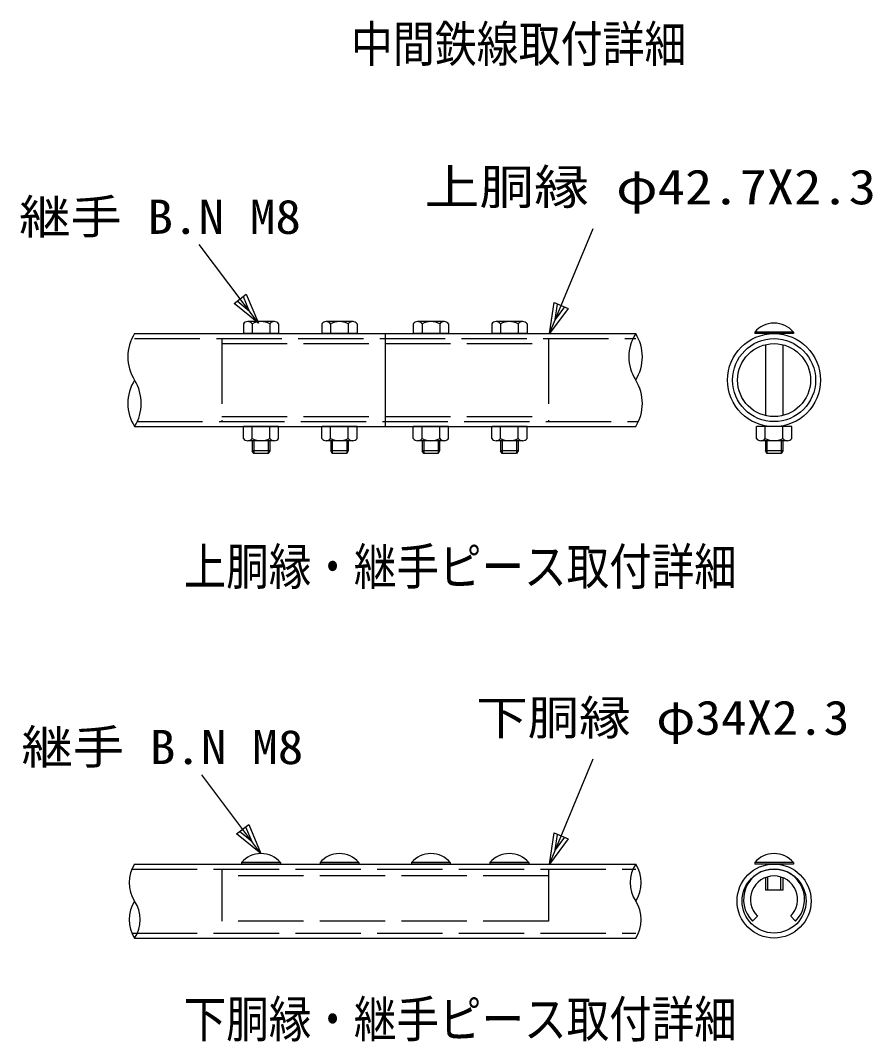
# Model space of a CAD drawing. Units: millimetres, scale not verified. Extents: x -2950 to 2950, y -2100 to 2100.
# Drawn here: x 1004 to 1786, y -425 to 513 of the extents above; entities that cross this region are included whole.
import ezdxf
from ezdxf.enums import TextEntityAlignment as Align

# ---------------------------------------------------------------- set-up
doc = ezdxf.new("R2010")
doc.units = ezdxf.units.MM
doc.header["$LTSCALE"] = 10
doc.linetypes.add('DASHED', pattern=[7.5, 6, -1.5])
for name, color, linetype, lineweight in [('0-1_1', 7, 'Continuous', 25), ('0-2_0', 7, 'Continuous', 25), ('0-4_EXTCNT-L', 2, 'Continuous', 25)]:
    doc.layers.add(name, color=color, linetype=linetype, lineweight=lineweight)
doc.styles.add('ＭＳ ゴシック', font='')
doc.styles.get('ＭＳ ゴシック').set_extended_font_data('MS Gothic')

# ---------------------------------------------------------------- blocks, each defined once
blk = doc.blocks.new('C90')
at = {"layer": '0-1_1', "color": 4}
blk.add_line((22168.3, 18875.2), (21625.2, 19599.4), dxfattribs=at)
blk.add_lwpolyline([(22056.3, 19141.2), (22168.3, 18875.2), (21944.3, 19057.2)], close=True, dxfattribs=at)
blk.add_lwpolyline([(22028.3, 19120.2), (22084.3, 18987.2), (21972.3, 19078.2)], dxfattribs=at)
blk = doc.blocks.new('C88')
at = {"layer": '0-1_1', "color": 4}
blk.add_line((15444.5, 18695.2), (15845.4, 19661.7), dxfattribs=at)
blk.add_lwpolyline([(15616.5, 18927), (15444.5, 18695.2), (15487.1, 18980.6)], close=True, dxfattribs=at)
blk.add_lwpolyline([(15584.1, 18940.4), (15498.2, 18824.5), (15519.5, 18967.2)], dxfattribs=at)
blk = doc.blocks.new('C314')
at = {"layer": '0-1_1', "color": 4}
blk.add_line((22168.3, 18875.2), (21625.2, 19599.4), dxfattribs=at)
blk.add_lwpolyline([(22056.3, 19141.2), (22168.3, 18875.2), (21944.3, 19057.2)], close=True, dxfattribs=at)
blk.add_lwpolyline([(22028.3, 19120.2), (22084.3, 18987.2), (21972.3, 19078.2)], dxfattribs=at)
blk = doc.blocks.new('C313')
at = {"layer": '0-1_1', "color": 4}
blk.add_line((15444.5, 18695.2), (15845.4, 19661.7), dxfattribs=at)
blk.add_lwpolyline([(15616.5, 18927), (15444.5, 18695.2), (15487.1, 18980.6)], close=True, dxfattribs=at)
blk.add_lwpolyline([(15584.1, 18940.4), (15498.2, 18824.5), (15519.5, 18967.2)], dxfattribs=at)

msp = doc.modelspace()

# ---------------------------------------------------------------- linework, layer by layer
at = {"layer": '0-2_0'}
for p, q in [((1208.86, 234.46), (1208.86, 225.46)), ((1237.53, 236.46), (1212.84, 236.46)), ((1216.96, 234.46), (1216.96, 225.46)), ((1233.16, 234.46), (1233.16, 225.46)), ((1241.26, 234.46), (1241.26, 225.46)), ((1280.86, 234.46), (1280.86, 225.46)), ((1309.53, 236.46), (1284.84, 236.46)), ((1288.96, 234.46), (1288.96, 225.46)), ((1305.16, 234.46), (1305.16, 225.46)), ((1313.26, 234.46), (1313.26, 225.46)), ((1364.86, 234.46), (1364.86, 225.46)), ((1393.53, 236.46), (1368.84, 236.46)), ((1372.96, 234.46), (1372.96, 225.46)), ((1389.16, 234.46), (1389.16, 225.46)), ((1397.26, 234.46), (1397.26, 225.46)), ((1436.86, 234.46), (1436.86, 225.46)), ((1465.53, 236.46), (1440.84, 236.46)), ((1444.96, 234.46), (1444.96, 225.46)), ((1461.16, 234.46), (1461.16, 225.46)), ((1469.26, 234.46), (1469.26, 225.46)), ((1109.06, 225.46), (1569.06, 225.46)), ((1241.26, 225.46), (1208.86, 225.46)), ((1313.26, 225.46), (1280.86, 225.46)), ((1397.26, 225.46), (1364.86, 225.46)), ((1469.26, 225.46), (1436.86, 225.46)), ((1678.26, 226.85), (1678.26, 225.46)), ((1713.86, 226.85), (1678.26, 226.85)), ((1713.86, 225.46), (1678.26, 225.46)), ((1688.06, 225.46), (1688.06, 224.7)), ((1704.06, 225.46), (1704.06, 224.7)), ((1713.86, 226.85), (1713.86, 225.46)), ((1688.06, 215.29), (1688.06, 150.23)), ((1704.06, 215.29), (1704.06, 150.23)), ((1688.06, 140.82), (1688.06, 140.06)), ((1704.06, 140.82), (1704.06, 140.06)), ((1109.06, 140.06), (1569.06, 140.06)), ((1241.26, 140.06), (1208.86, 140.06)), ((1208.86, 129.06), (1208.86, 140.06)), ((1216.96, 129.06), (1216.96, 140.06)), ((1233.16, 129.06), (1233.16, 140.06)), ((1241.26, 129.06), (1241.26, 140.06)), ((1280.86, 129.06), (1280.86, 140.06)), ((1313.26, 140.06), (1280.86, 140.06)), ((1288.96, 129.06), (1288.96, 140.06)), ((1305.16, 129.06), (1305.16, 140.06)), ((1313.26, 129.06), (1313.26, 140.06)), ((1364.86, 129.06), (1364.86, 140.06)), ((1397.26, 140.06), (1364.86, 140.06)), ((1372.96, 129.06), (1372.96, 140.06)), ((1389.16, 129.06), (1389.16, 140.06)), ((1397.26, 129.06), (1397.26, 140.06)), ((1469.26, 140.06), (1436.86, 140.06)), ((1436.86, 129.06), (1436.86, 140.06)), ((1444.96, 129.06), (1444.96, 140.06)), ((1461.16, 129.06), (1461.16, 140.06)), ((1469.26, 129.06), (1469.26, 140.06)), ((1679.86, 129.06), (1679.86, 140.06)), ((1712.26, 140.06), (1679.86, 140.06)), ((1687.96, 129.06), (1687.96, 140.06)), ((1704.16, 129.06), (1704.16, 140.06)), ((1712.26, 129.06), (1712.26, 140.06)), ((1237.53, 127.06), (1212.84, 127.06)), ((1217.06, 127.06), (1217.06, 117.86)), ((1218.41, 127.06), (1218.41, 115.46)), ((1231.71, 127.06), (1231.71, 115.46)), ((1233.06, 127.06), (1233.06, 117.86)), ((1309.53, 127.06), (1284.84, 127.06)), ((1289.06, 127.06), (1289.06, 117.86)), ((1290.41, 127.06), (1290.41, 115.46)), ((1303.71, 127.06), (1303.71, 115.46)), ((1305.06, 127.06), (1305.06, 117.86)), ((1393.53, 127.06), (1368.84, 127.06)), ((1373.06, 127.06), (1373.06, 117.86)), ((1374.41, 127.06), (1374.41, 115.46)), ((1387.71, 127.06), (1387.71, 115.46)), ((1389.06, 127.06), (1389.06, 117.86)), ((1465.53, 127.06), (1440.84, 127.06)), ((1445.06, 127.06), (1445.06, 117.86)), ((1446.41, 127.06), (1446.41, 115.46)), ((1459.71, 127.06), (1459.71, 115.46)), ((1461.06, 127.06), (1461.06, 117.86)), ((1708.53, 127.06), (1683.84, 127.06)), ((1688.06, 127.06), (1688.06, 117.86)), ((1689.41, 127.06), (1689.41, 115.46)), ((1702.71, 127.06), (1702.71, 115.46)), ((1704.06, 127.06), (1704.06, 117.86)), ((1233.06, 117.86), (1217.06, 117.86)), ((1218.41, 115.46), (1217.06, 117.86)), ((1231.71, 115.46), (1218.41, 115.46)), ((1233.06, 117.86), (1231.71, 115.46)), ((1290.41, 115.46), (1289.06, 117.86)), ((1305.06, 117.86), (1289.06, 117.86)), ((1303.71, 115.46), (1290.41, 115.46)), ((1305.06, 117.86), (1303.71, 115.46)), ((1374.41, 115.46), (1373.06, 117.86)), ((1389.06, 117.86), (1373.06, 117.86)), ((1387.71, 115.46), (1374.41, 115.46)), ((1389.06, 117.86), (1387.71, 115.46)), ((1461.06, 117.86), (1445.06, 117.86)), ((1446.41, 115.46), (1445.06, 117.86)), ((1459.71, 115.46), (1446.41, 115.46)), ((1461.06, 117.86), (1459.71, 115.46)), ((1689.41, 115.46), (1688.06, 117.86)), ((1704.06, 117.86), (1688.06, 117.86)), ((1702.71, 115.46), (1689.41, 115.46)), ((1704.06, 117.86), (1702.71, 115.46)), ((1109.06, -261.58), (1569.06, -261.58)), ((1242.86, -261.58), (1207.26, -261.58)), ((1242.86, -260.19), (1242.86, -261.58)), ((1279.26, -260.19), (1279.26, -261.58)), ((1314.86, -260.19), (1279.26, -260.19)), ((1314.86, -261.58), (1279.26, -261.58)), ((1314.86, -260.19), (1314.86, -261.58)), ((1398.86, -261.58), (1363.26, -261.58)), ((1398.86, -260.19), (1398.86, -261.58)), ((1435.26, -260.19), (1435.26, -261.58)), ((1470.86, -260.19), (1435.26, -260.19)), ((1470.86, -261.58), (1435.26, -261.58)), ((1470.86, -260.19), (1470.86, -261.58)), ((1678.26, -260.19), (1678.26, -261.58)), ((1713.86, -260.19), (1678.26, -260.19)), ((1713.86, -261.58), (1678.26, -261.58)), ((1688.06, -261.58), (1688.06, -262.54)), ((1690.06, -261.58), (1690.06, -262.12)), ((1702.06, -261.58), (1702.06, -262.12)), ((1704.06, -261.58), (1704.06, -262.54)), ((1713.86, -260.19), (1713.86, -261.58)), ((1688.06, -274.12), (1688.06, -285.58)), ((1690.06, -273.43), (1690.06, -285.58)), ((1702.06, -273.43), (1702.06, -285.58)), ((1704.06, -274.12), (1704.06, -285.58)), ((1704.06, -285.58), (1688.06, -285.58)), ((1680.79, -309.46), (1676.26, -313.98)), ((1711.33, -309.46), (1715.86, -313.98)), ((1109.06, -329.58), (1569.06, -329.58))]:
    msp.add_line(p, q, dxfattribs=at)
at = {"layer": '0-2_0', "linetype": 'DASHED'}
for p, q in [((1109.06, 220.86), (1569.06, 220.86)), ((1189.06, 220.86), (1189.06, 144.66)), ((1189.06, 216.26), (1489.06, 216.26)), ((1489.06, 220.86), (1489.06, 144.66)), ((1111.51, 144.66), (1571.51, 144.66)), ((1189.06, 149.26), (1489.06, 149.26)), ((1106.6, -266.18), (1569.06, -266.18)), ((1189.06, -266.18), (1189.06, -313.98)), ((1489.06, -266.18), (1489.06, -313.98)), ((1489.06, -272.58), (1189.06, -272.58)), ((1489.06, -313.98), (1189.06, -313.98)), ((1106.6, -324.98), (1569.06, -324.98))]:
    msp.add_line(p, q, dxfattribs=at)
at = {"layer": '0-2_0'}
for points in [[(1242.86, -260.19), (1207.26, -260.19), (1207.26, -261.58)], [(1398.86, -260.19), (1363.26, -260.19), (1363.26, -261.58)]]:
    msp.add_lwpolyline(points, dxfattribs=at)
for centre, radius in [((1696.06, 182.76), 42.7), ((1696.06, 182.76), 38.1), ((1696.06, 182.76), 33.5), ((1696.06, -295.58), 34), ((1696.06, -295.58), 29.4)]:
    msp.add_circle(centre, radius, dxfattribs=at)
for centre, radius, start, end in [((1212.91, 231.36), 5.1, 37.42505, 142.57495), ((1225.06, 219.06), 17.4, 62.26063, 117.73937), ((1237.21, 231.38), 5.08, 37.21089, 142.78911), ((1284.91, 231.36), 5.1, 37.42505, 142.57495), ((1297.06, 219.06), 17.4, 62.26063, 117.73937), ((1309.21, 231.38), 5.08, 37.21089, 142.78911), ((1368.91, 231.36), 5.1, 37.42505, 142.57495), ((1381.06, 219.06), 17.4, 62.26063, 117.73937), ((1393.21, 231.38), 5.08, 37.21089, 142.78911), ((1440.91, 231.36), 5.1, 37.42505, 142.57495), ((1453.06, 219.06), 17.4, 62.26063, 117.73937), ((1465.21, 231.38), 5.08, 37.21089, 142.78911), ((1696.06, 211.66), 23.4, 40.47549, 139.52451), ((1212.91, 132.16), 5.1, 217.42505, 322.57495), ((1225.06, 144.46), 17.4, 242.26063, 297.73937), ((1237.21, 132.14), 5.08, 217.21089, 322.78911), ((1284.91, 132.16), 5.1, 217.42505, 322.57495), ((1297.06, 144.46), 17.4, 242.26063, 297.73937), ((1309.21, 132.14), 5.08, 217.21089, 322.78911), ((1368.91, 132.16), 5.1, 217.42505, 322.57495), ((1381.06, 144.46), 17.4, 242.26063, 297.73937), ((1393.21, 132.14), 5.08, 217.21089, 322.78911), ((1440.91, 132.16), 5.1, 217.42505, 322.57495), ((1453.06, 144.46), 17.4, 242.26063, 297.73937), ((1465.21, 132.14), 5.08, 217.21089, 322.78911), ((1683.91, 132.16), 5.1, 217.42505, 322.57495), ((1696.06, 144.46), 17.4, 242.26063, 297.73937), ((1708.21, 132.14), 5.08, 217.21089, 322.78911), ((1225.06, -275.38), 23.4, 40.47549, 139.52451), ((1297.06, -275.38), 23.4, 40.47549, 139.52451), ((1381.06, -275.38), 23.4, 40.47549, 139.52451), ((1453.06, -275.38), 23.4, 40.47549, 139.52451), ((1696.06, -275.38), 23.4, 40.47549, 139.52451), ((1696.06, -294.18), 28, 315, 225), ((1696.06, -294.18), 21.6, 315, 225)]:
    msp.add_arc(centre, radius, start, end, dxfattribs=at)
at = {"layer": '0-4_EXTCNT-L', "color": 4}
msp.add_line((1339.06, 225.46), (1339.06, 140.06), dxfattribs=at)
for centre, radius, start, end in [((1142.23, 204.11), 39.45, 147.23138, 212.76862), ((1602.23, 204.11), 39.45, 147.23138, 212.76862), ((1534.6, 204.11), 40.54, 328.22061, 31.77939), ((1142.23, 161.41), 39.45, 147.23138, 212.76862), ((1074.6, 161.41), 40.54, 328.22061, 31.77939), ((1534.6, 161.41), 40.54, 328.22061, 31.77939), ((1135.37, -278.58), 31.33, 147.1374, 212.8626), ((1595.37, -278.58), 31.33, 147.1374, 212.8626), ((1542.68, -278.58), 31.38, 327.19953, 32.80047), ((1135.37, -312.58), 31.33, 147.1374, 212.8626), ((1082.68, -312.58), 31.38, 327.19953, 32.80047), ((1542.68, -312.58), 31.38, 327.19953, 32.80047)]:
    msp.add_arc(centre, radius, start, end, dxfattribs=at)

# ---------------------------------------------------------------- block references
at = {"layer": '0-2_0', "xscale": 0.1, "yscale": 0.1}
for name, p in [('C313', (-54.62, -1644.06)), ('C314', (-994.08, -1652.57)), ('C88', (-54.62, -2131.1)), ('C90', (-991.87, -2139.5))]:
    msp.add_blockref(name, p, dxfattribs=at)

# ---------------------------------------------------------------- texts
at = {"layer": '0-1_1', "color": 4, "style": 'ＭＳ ゴシック'}
for s, height, width, p in [('中間鉄線取付詳細', 33.2, 0.85, (1307.63, 464.99)), ('上胴縁 φ42.7X2.3', 32.03, 1.15, (1375.32, 334.58)), ('継手 B.N M8', 31.41, 1.1, (1002.99, 307.68)), ('上胴縁・継手ピース取付詳細', 33.69, 0.85, (1154.07, -15.39)), ('下胴縁 φ34X2.3', 31.5, 1.1, (1422.57, -152.36)), ('継手 B.N M8', 31.41, 1.1, (1005.2, -179.25)), ('下胴縁・継手ピース取付詳細', 33.69, 0.85, (1154.07, -430.98))]:
    msp.add_text(s, height=height, dxfattribs=dict(at, width=width)).set_placement(p, align=Align.BOTTOM_LEFT)

doc.saveas('drawing.dxf')
